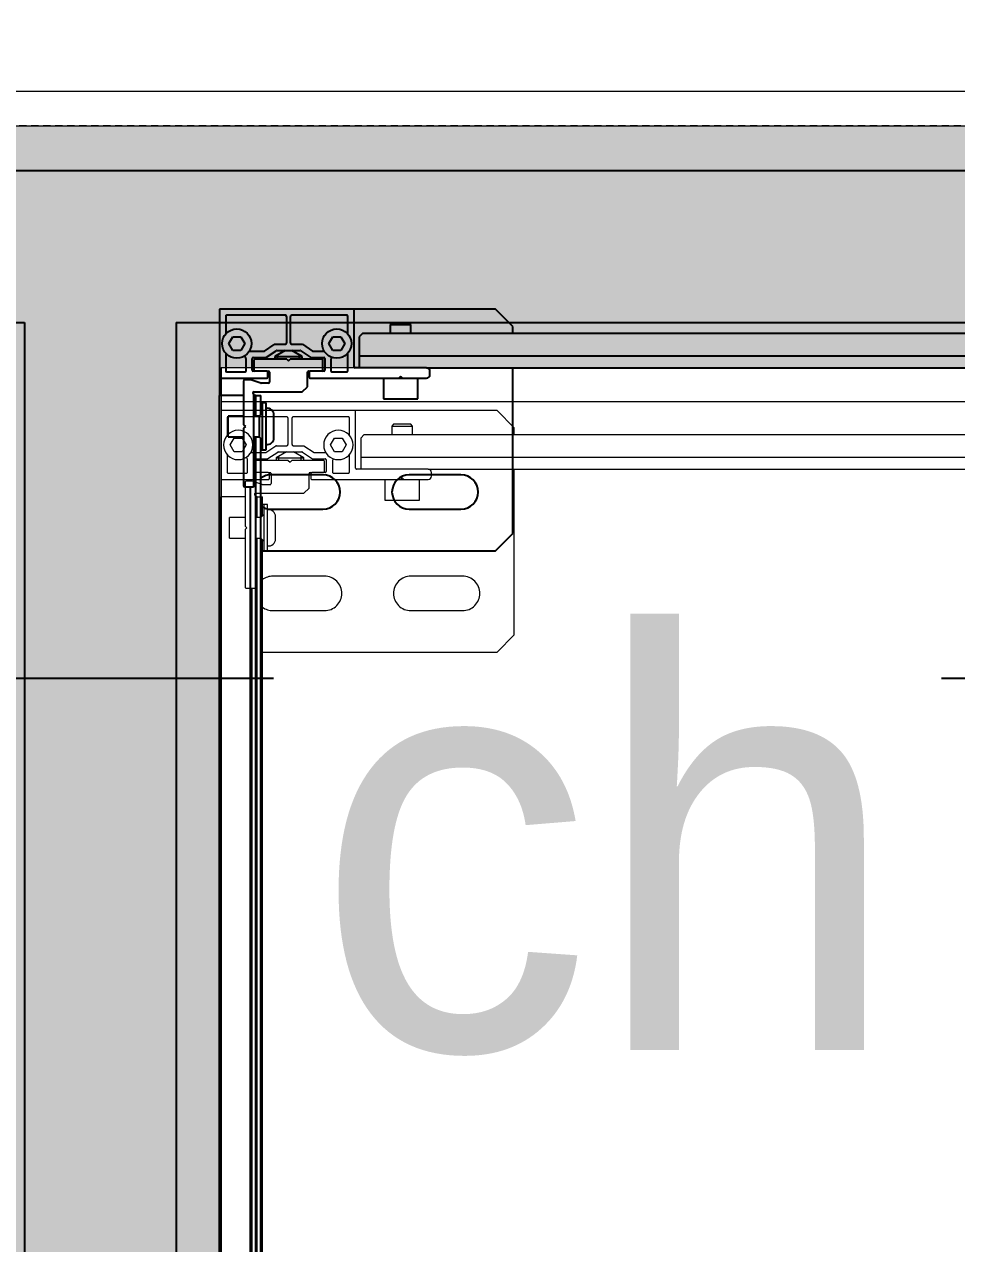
# Model space of a CAD drawing. Header units: centimetres. Extents: x 1724 to 19617, y -6503 to 8072.
# Drawn here: x 5246.38 to 5273.4, y 4363.06 to 4398.39 of the extents above; entities that cross this region are included whole.
import ezdxf

# ---------------------------------------------------------------- set-up
doc = ezdxf.new("R2010")
doc.units = ezdxf.units.CM
doc.linetypes.add('Style de ligne -11', pattern=[0.347222, 0.20828, -0.138942])
doc.linetypes.add('Style de ligne -19', pattern=[0.166667, 0.055556, -0.111111])
for name, color, linetype, lineweight in [('B amÈnagement intÈrieur', 7, 'Continuous', 5), ('F REMPLISSAGE-vert clair-1', 7, 'Continuous', 5), ('F REMPLISSAGE-vert foncÈ', 7, 'Continuous', 5)]:
    doc.layers.add(name, color=color, linetype=linetype, lineweight=lineweight)
for name, color, linetype in [('B aménagement intérieur', 252, 'Continuous'), ('B faience', 252, 'Style de ligne -11'), ('B Général', 252, 'Continuous'), ('C ANNOTATIONS-prestations', 252, 'Continuous'), ('D SURFACES-shab', 252, 'Continuous'), ('F REMPLISSAGE-vert clair', 252, 'Continuous'), ('F REMPLISSAGE-vert foncé', 252, 'Continuous'), ('MTI900_Alu', 252, 'Continuous'), ('prlm-CHAUFF', 30, 'Continuous'), ('prlm-ELEC-CFO', 1, 'Continuous'), ('prlm-VMC', 93, 'Continuous')]:
    doc.layers.add(name, color=color, linetype=linetype)
doc.layers.get('prlm-CHAUFF').off()
doc.styles.add('prlm-elec-cfo', font='comic.ttf', dxfattribs={"height": 12})

# ---------------------------------------------------------------- blocks, each defined once
blk = doc.blocks.new('A n0.MTI900_Alu_390')
at = {"layer": 'MTI900_Alu', "color": 1, "linetype": 'Continuous'}
for p, q in [((-4.225, 0), (4.225, 0)), ((4.278, 0), (4.225, 0)), ((4.225, -0.07), (4.225, 0)), ((4.472, 0), (4.278, 0)), ((4.475, 0), (4.472, 0)), ((4.475, -0.003), (4.475, 0)), ((4.105, -0.025), (4.165, -0.025)), ((4.105, -0.025), (4.105, -0.07)), ((4.165, -0.07), (4.165, -0.025)), ((4.275, -0.003), (4.275, -0.137)), ((4.293, -0.021), (4.293, -0.074)), ((4.3467, -0.018), (4.296, -0.018)), ((4.355, -0.0385), (4.375, -0.0269)), ((4.375, -0.0269), (4.395, -0.0385)), ((4.454, -0.018), (4.4033, -0.018)), ((4.457, -0.191), (4.457, -0.021)), ((4.475, -0.387), (4.475, -0.003)), ((4.13, -0.07), (3.963, -0.07)), ((4.135, -0.075), (4.13, -0.07)), ((4.14, -0.07), (4.135, -0.075)), ((4.267, -0.07), (4.14, -0.07)), ((4.355, -0.0615), (4.355, -0.0385)), ((4.375, -0.0731), (4.355, -0.0615)), ((4.395, -0.0615), (4.375, -0.0731)), ((4.395, -0.0385), (4.395, -0.0615)), ((-4.105, -0.105), (4.105, -0.105)), ((-3.96, -0.09), (3.96, -0.09)), ((3.96, -0.073), (3.96, -0.097)), ((3.963, -0.1), (4.229, -0.1)), ((4.105, -0.1), (4.105, -0.115)), ((4.165, -0.115), (4.165, -0.1)), ((4.165, -0.105), (4.225, -0.105)), ((4.225, -0.105), (4.225, -0.1)), ((4.225, -0.105), (4.225, -0.12)), ((4.235, -0.1), (4.235, -0.24)), ((4.2602, -0.1195), (4.2698, -0.0905)), ((4.27, -0.0895), (4.27, -0.073)), ((4.295, -0.137), (4.295, -0.098)), ((4.296, -0.077), (4.3306, -0.077)), ((4.298, -0.095), (4.332, -0.095)), ((4.327, -0.1), (4.298, -0.1)), ((4.33, -0.195), (4.33, -0.103)), ((4.335, -0.098), (4.335, -0.1341)), ((4.353, -0.0864), (4.353, -0.1286)), ((-4.1, -0.12), (4.1, -0.12)), ((3.775, -0.12), (3.775, -0.8)), ((4.067, -0.12), (4.067, -0.125)), ((4.067, -0.125), (4.203, -0.125)), ((4.067, -0.125), (4.067, -0.135)), ((4.067, -0.135), (4.203, -0.135)), ((4.105, -0.115), (4.095, -0.125)), ((4.165, -0.115), (4.105, -0.115)), ((4.175, -0.125), (4.165, -0.115)), ((4.17, -0.12), (4.225, -0.12)), ((4.203, -0.125), (4.203, -0.12)), ((4.203, -0.135), (4.203, -0.125)), ((4.26, -0.142), (4.26, -0.1205)), ((4.278, -0.14), (4.292, -0.14)), ((4.295, -0.137), (4.295, -0.142)), ((4.3355, -0.1358), (4.3545, -0.1642)), ((4.3535, -0.1303), (4.3725, -0.1588)), ((3.895, -0.15), (3.895, -0.3)), ((3.995, -0.3), (3.995, -0.15)), ((4.1025, -0.158), (4.1675, -0.158)), ((4.292, -0.145), (4.263, -0.145)), ((4.3377, -0.16), (4.33, -0.16)), ((4.33, -0.1677), (4.3421, -0.1677)), ((4.3377, -0.16), (4.3377, -0.24)), ((4.355, -0.19), (4.3377, -0.16)), ((4.355, -0.1659), (4.355, -0.2341)), ((4.373, -0.1605), (4.373, -0.191)), ((4.33, -0.195), (4.325, -0.2)), ((4.325, -0.2), (4.33, -0.205)), ((4.33, -0.297), (4.33, -0.205)), ((4.3377, -0.24), (4.355, -0.21)), ((4.373, -0.209), (4.373, -0.2404)), ((4.454, -0.194), (4.376, -0.194)), ((4.376, -0.206), (4.454, -0.206)), ((4.457, -0.369), (4.457, -0.209)), ((4.235, -0.24), (4.25, -0.255)), ((4.33, -0.2323), (4.3421, -0.2323)), ((4.33, -0.24), (4.3377, -0.24)), ((4.3545, -0.2358), (4.335, -0.265)), ((4.373, -0.2404), (4.3535, -0.2697)), ((4.25, -0.255), (4.292, -0.255)), ((4.275, -0.263), (4.275, -0.52)), ((4.292, -0.26), (4.278, -0.26)), ((4.295, -0.258), (4.295, -0.263)), ((4.295, -0.302), (4.295, -0.263)), ((4.335, -0.265), (4.335, -0.302)), ((4.353, -0.2714), (4.353, -0.3036)), ((4.298, -0.3), (4.327, -0.3)), ((4.332, -0.305), (4.298, -0.305)), ((4.355, -0.3285), (4.375, -0.3169)), ((4.375, -0.3169), (4.395, -0.3285)), ((4.293, -0.326), (4.293, -0.369)), ((4.328, -0.323), (4.296, -0.323)), ((4.355, -0.3515), (4.355, -0.3285)), ((4.375, -0.3631), (4.355, -0.3515)), ((4.395, -0.3515), (4.375, -0.3631)), ((4.395, -0.3285), (4.395, -0.3515)), ((4.296, -0.372), (4.3467, -0.372)), ((4.4033, -0.372), (4.454, -0.372)), ((4.475, -0.8), (4.475, -0.387)), ((4.305, -0.6), (4.305, -0.393)), ((4.34, -0.405), (4.305, -0.405)), ((4.308, -0.39), (4.472, -0.39)), ((4.34, -0.405), (4.34, -3.475)), ((4.395, -0.405), (4.34, -0.405)), ((4.405, -0.415), (4.395, -0.405)), ((4.405, -0.415), (4.405, -3.465)), ((4.215, -0.475), (4.215, -0.575)), ((4.275, -0.475), (4.215, -0.475)), ((4.275, -0.52), (4.2779, -0.5229)), ((4.275, -0.52), (4.275, -0.53)), ((4.2779, -0.5271), (4.275, -0.53)), ((4.43, -0.495), (4.405, -0.495)), ((4.43, -0.495), (4.43, -0.555)), ((4.435, -0.5), (4.43, -0.495)), ((4.435, -0.55), (4.435, -0.5)), ((3.895, -0.55), (3.895, -0.7)), ((3.995, -0.7), (3.995, -0.55)), ((4.275, -0.53), (4.275, -0.6)), ((4.405, -0.555), (4.43, -0.555)), ((4.43, -0.555), (4.435, -0.55)), ((4.215, -0.575), (4.275, -0.575)), ((4.305, -0.6), (4.305, -3.277)), ((4.285, -0.61), (4.295, -0.61)), ((3.775, -0.8), (3.825, -0.85)), ((4.425, -0.85), (4.475, -0.8)), ((3.825, -0.85), (4.305, -0.85)), ((4.405, -0.85), (4.425, -0.85))]:
    blk.add_line(p, q, dxfattribs=at)
for centre in [(4.375, -0.05), (4.375, -0.34)]:
    blk.add_circle(centre, 0.0425, dxfattribs=at)
for centre, radius, start, end in [((4.278, -0.003), 0.003, 90, 180), ((4.472, -0.003), 0.003, 0, 90), ((4.296, -0.021), 0.003, 90, 180), ((4.3467, -0.021), 0.003, 84.5182, 90), ((4.4033, -0.021), 0.003, 90, 95.4818), ((4.454, -0.021), 0.003, 0, 90), ((3.963, -0.073), 0.003, 90, 180), ((4.267, -0.073), 0.003, 0, 90), ((3.963, -0.097), 0.003, 180, 270), ((4.232, -0.1), 0.003, 0, 180), ((4.267, -0.0895), 0.003, 341.5651, 0), ((4.296, -0.074), 0.003, 180, 270), ((4.298, -0.098), 0.003, 90, 180), ((4.298, -0.103), 0.003, 90, 180), ((4.327, -0.103), 0.003, 0, 90), ((4.3306, -0.067), 0.01, 270, 326.3475), ((4.332, -0.098), 0.003, 0, 90), ((3.945, -0.15), 0.05, 143.1301, 180), ((3.945, -0.15), 0.05, 0, 36.8699), ((4.1025, -0.138), 0.02, 171.3731, 270), ((4.1025, -0.133), 0.02, 185.7392, 187.1808), ((4.1675, -0.138), 0.02, 270, 8.6269), ((4.1675, -0.133), 0.02, 352.8192, 354.2608), ((4.263, -0.1205), 0.003, 161.5651, 180), ((4.278, -0.137), 0.003, 180, 270), ((4.292, -0.137), 0.003, 270, 0), ((4.338, -0.1341), 0.003, 180, 213.6901), ((4.356, -0.1286), 0.003, 180, 213.6901), ((4.263, -0.142), 0.003, 180, 270), ((4.292, -0.142), 0.003, 270, 0), ((4.352, -0.1659), 0.003, 0, 33.6901), ((4.37, -0.1605), 0.003, 0, 33.6901), ((4.376, -0.191), 0.003, 180, 270), ((4.376, -0.209), 0.003, 90, 180), ((4.454, -0.191), 0.003, 270, 0), ((4.454, -0.209), 0.003, 0, 90), ((4.352, -0.2341), 0.003, 326.3099, 0), ((4.278, -0.263), 0.003, 90, 180), ((4.292, -0.258), 0.003, 0, 90), ((4.292, -0.263), 0.003, 0, 90), ((4.356, -0.2714), 0.003, 146.3099, 180), ((3.945, -0.3), 0.05, 180, 0), ((4.298, -0.297), 0.003, 180, 270), ((4.298, -0.302), 0.003, 180, 270), ((4.327, -0.297), 0.003, 270, 0), ((4.332, -0.302), 0.003, 270, 0), ((4.296, -0.326), 0.003, 90, 180), ((4.328, -0.333), 0.01, 46.149, 90), ((4.296, -0.369), 0.003, 180, 270), ((4.3467, -0.369), 0.003, 270, 275.4818), ((4.4033, -0.369), 0.003, 264.5182, 270), ((4.454, -0.369), 0.003, 270, 0), ((4.472, -0.387), 0.003, 270, 0), ((4.308, -0.393), 0.003, 90, 180), ((3.945, -0.55), 0.05, 0, 180), ((4.2758, -0.525), 0.003, 315, 45), ((4.285, -0.6), 0.01, 180, 270), ((4.295, -0.6), 0.01, 270, 0), ((3.945, -0.7), 0.05, 180, 0)]:
    blk.add_arc(centre, radius, start, end, dxfattribs=at)
blk = doc.blocks.new('G 100_80')
at = {"layer": 'B Général', "color": 7, "linetype": 'Continuous', "lineweight": 5, "flags": 128}
blk.add_lwpolyline([(9.5, -45), (9.5, 45), (48.52, 45), (48.52, -45)], close=True, dxfattribs=at)
at = {"layer": 'C ANNOTATIONS-prestations', "lineweight": 5}
for p, q in [((9.5, 42.25), (9.5, -42.25)), ((10.55, 41.05), (10.55, -41.05)), ((10.7, 41), (10.7, -41)), ((10.4, 39.6), (10.4, -39.6)), ((10.7, -37.75), (17.5, -37.75)), ((17.5, -37.75), (18, -38.25)), ((18, -38.25), (18, -43.05)), ((11, -38.95), (12.5, -38.95)), ((15, -38.95), (16.5, -38.95)), ((10.2, -41.3), (10.2, -39.63)), ((10.23, -39.6), (10.47, -39.6)), ((10.5, -39.63), (10.5, -42.29)), ((12.5, -39.95), (11, -39.95)), ((16.5, -39.95), (15, -39.95)), ((10.65, -41.05), (10.75, -40.95)), ((10.7, -40.67), (10.75, -40.67)), ((10.75, -40.67), (10.75, -42.03)), ((10.75, -40.67), (10.85, -40.67)), ((10.85, -40.67), (10.85, -42.03)), ((9.75, -41.05), (9.75, -41.65)), ((9.75, -41.05), (10.2, -41.05)), ((10.25, -41.35), (10.2, -41.3)), ((10.5, -41.05), (10.65, -41.05)), ((10.65, -41.65), (10.65, -41.05)), ((11.08, -41.025), (11.08, -41.675)), ((10.2, -41.65), (9.75, -41.65)), ((10.2, -41.4), (10.25, -41.35)), ((10.2, -42.67), (10.2, -41.4)), ((10.65, -41.65), (10.5, -41.65)), ((10.55, -41.65), (10.55, -42.25)), ((10.75, -41.75), (10.65, -41.65)), ((10.7, -41.7), (10.7, -42.25)), ((10.75, -42.03), (10.7, -42.03)), ((10.85, -42.03), (10.75, -42.03)), ((9.5, -42.78), (9.5, -42.25)), ((10.2, -42.25), (9.5, -42.25)), ((10.55, -42.25), (10.5, -42.25)), ((10.5, -42.35), (11.9, -42.35)), ((10.55, -42.25), (10.7, -42.25)), ((11.9, -42.35), (12.05, -42.5)), ((14.25, -42.15), (15.25, -42.15)), ((14.25, -42.75), (14.25, -42.15)), ((15.25, -42.15), (15.25, -42.75)), ((10.395, -42.7), (10.23, -42.7)), ((10.695, -42.601), (10.405, -42.698)), ((10.92, -42.6), (10.705, -42.6)), ((10.95, -42.92), (10.95, -42.63)), ((12.05, -42.5), (12.05, -42.92)), ((9.5, -44.72), (9.5, -42.78)), ((9.53, -42.75), (10.87, -42.75)), ((9.68, -43.467), (9.68, -42.96)), ((9.71, -42.93), (10.24, -42.93)), ((10.27, -42.96), (10.27, -43.306)), ((10.45, -42.98), (10.45, -43.32)), ((10.87, -42.95), (10.48, -42.95)), ((10.5, -43.27), (10.5, -42.98)), ((10.87, -42.95), (10.92, -42.95)), ((10.9, -42.78), (10.9, -42.92)), ((12.08, -42.95), (12.13, -42.95)), ((12.1, -42.92), (12.1, -42.78)), ((12.13, -42.75), (14.7, -42.75)), ((12.52, -42.95), (12.13, -42.95)), ((12.5, -42.98), (12.5, -43.27)), ((12.55, -43.32), (12.55, -42.98)), ((12.73, -43.28), (12.73, -42.96)), ((12.76, -42.93), (13.19, -42.93)), ((13.22, -42.96), (13.22, -43.467)), ((13.4, -43.08), (13.4, -44.72)), ((15.5, -43.05), (13.43, -43.05)), ((13.55, -43.4), (13.55, -43.05)), ((14.7, -42.75), (14.729, -42.779)), ((14.7, -42.75), (14.8, -42.75)), ((14.771, -42.779), (14.8, -42.75)), ((14.8, -42.75), (15.5, -42.75)), ((15.5, -43.05), (42.27, -43.05)), ((15.6, -42.85), (15.6, -42.95)), ((10.48, -43.35), (10.841, -43.35)), ((11.45, -43.3), (10.53, -43.3)), ((10.858, -43.355), (11.142, -43.545)), ((11.1, -43.377), (11.1, -43.3)), ((11.1, -43.377), (11.9, -43.377)), ((11.4, -43.55), (11.1, -43.377)), ((11.177, -43.3), (11.177, -43.421)), ((11.45, -43.3), (11.5, -43.25)), ((11.5, -43.25), (11.55, -43.3)), ((12.47, -43.3), (11.55, -43.3)), ((11.9, -43.377), (11.6, -43.55)), ((11.823, -43.3), (11.823, -43.421)), ((11.858, -43.545), (12.15, -43.35)), ((11.9, -43.3), (11.9, -43.377)), ((12.15, -43.35), (12.52, -43.35)), ((13.55, -43.4), (44.25, -43.4)), ((13.55, -43.95), (13.55, -43.4)), ((9.885, -43.55), (9.769, -43.75)), ((9.769, -43.75), (9.885, -43.95)), ((10.115, -43.55), (9.885, -43.55)), ((10.231, -43.75), (10.115, -43.55)), ((10.115, -43.95), (10.231, -43.75)), ((10.364, -43.53), (10.786, -43.53)), ((10.803, -43.535), (11.088, -43.725)), ((11.105, -43.73), (11.41, -43.73)), ((11.159, -43.55), (11.841, -43.55)), ((11.44, -44.54), (11.44, -43.76)), ((11.56, -43.76), (11.56, -44.54)), ((11.59, -43.73), (11.904, -43.73)), ((11.904, -43.73), (12.197, -43.535)), ((12.214, -43.53), (12.536, -43.53)), ((12.785, -43.55), (12.669, -43.75)), ((12.669, -43.75), (12.785, -43.95)), ((13.015, -43.55), (12.785, -43.55)), ((13.131, -43.75), (13.015, -43.55)), ((13.015, -43.95), (13.131, -43.75)), ((9.68, -44.54), (9.68, -44.033)), ((9.885, -43.95), (10.115, -43.95)), ((12.785, -43.95), (13.015, -43.95)), ((13.22, -44.033), (13.22, -44.54)), ((13.65, -44.05), (13.55, -43.95)), ((13.65, -44.05), (44.15, -44.05)), ((14.45, -44.3), (14.45, -44.05)), ((15.05, -44.05), (15.05, -44.3)), ((18, -44.05), (18, -44.25)), ((14.45, -44.3), (15.05, -44.3)), ((14.5, -44.35), (14.45, -44.3)), ((15, -44.35), (14.5, -44.35)), ((15.05, -44.3), (15, -44.35)), ((18, -44.25), (17.5, -44.75)), ((9.5, -44.75), (9.5, -44.72)), ((9.53, -44.75), (9.5, -44.75)), ((13.37, -44.75), (9.53, -44.75)), ((11.41, -44.57), (9.71, -44.57)), ((13.19, -44.57), (11.59, -44.57)), ((17.5, -44.75), (13.37, -44.75))]:
    blk.add_line(p, q, dxfattribs=at)
at = {"layer": 'C ANNOTATIONS-prestations', "lineweight": 5, "flags": 128}
for points in [[(10.7, -39.05, -0.080612), (10.842, -38.976, -0.080612), (11, -38.95)], [(12.5, -38.95, -0.414214), (13, -39.45, -0.414214), (12.5, -39.95)], [(15, -39.95, -0.414214), (14.5, -39.45, -0.414214), (15, -38.95)], [(16.5, -38.95, -0.414214), (17, -39.45, -0.414214), (16.5, -39.95)], [(10.2, -39.63, -0.198912), (10.209, -39.609, -0.198912), (10.23, -39.6)], [(10.47, -39.6, -0.198912), (10.491, -39.609, -0.198912), (10.5, -39.63)], [(11, -39.95, -0.080612), (10.842, -39.924, -0.080612), (10.7, -39.85)], [(10.85, -40.827, -0.218554), (11.01, -40.873, -0.218554), (11.08, -41.025)], [(10.85, -40.826, -0.003145), (10.853, -40.826, -0.003145), (10.855, -40.826)], [(11.08, -41.675, -0.218554), (11.01, -41.827, -0.218554), (10.85, -41.873)], [(10.855, -41.873, -0.003145), (10.853, -41.874, -0.003145), (10.85, -41.874)], [(10.5, -42.35, -0.414214), (10.47, -42.32, -0.414214), (10.5, -42.29)], [(10.23, -42.7, -0.198912), (10.209, -42.691, -0.198912), (10.2, -42.67)], [(10.405, -42.698, -0.040241), (10.4, -42.7, -0.040241), (10.395, -42.7)], [(10.695, -42.601, -0.040241), (10.7, -42.6, -0.040241), (10.705, -42.6)], [(10.92, -42.6, -0.198912), (10.941, -42.609, -0.198912), (10.95, -42.63)], [(9.5, -42.78, -0.198912), (9.509, -42.759, -0.198912), (9.53, -42.75)], [(9.68, -42.96, -0.198912), (9.689, -42.939, -0.198912), (9.71, -42.93)], [(10.24, -42.93, -0.198912), (10.261, -42.939, -0.198912), (10.27, -42.96)], [(10.45, -42.98, -0.198912), (10.459, -42.959, -0.198912), (10.48, -42.95)], [(10.5, -42.98, -0.198912), (10.509, -42.959, -0.198912), (10.53, -42.95)], [(10.87, -42.75, -0.198912), (10.891, -42.759, -0.198912), (10.9, -42.78)], [(10.9, -42.92, -0.198912), (10.891, -42.941, -0.198912), (10.87, -42.95)], [(10.95, -42.92, -0.198912), (10.941, -42.941, -0.198912), (10.92, -42.95)], [(12.08, -42.95, -0.198912), (12.059, -42.941, -0.198912), (12.05, -42.92)], [(12.1, -42.78, -0.198912), (12.109, -42.759, -0.198912), (12.13, -42.75)], [(12.13, -42.95, -0.198912), (12.109, -42.941, -0.198912), (12.1, -42.92)], [(12.47, -42.95, -0.198912), (12.491, -42.959, -0.198912), (12.5, -42.98)], [(12.52, -42.95, -0.198912), (12.541, -42.959, -0.198912), (12.55, -42.98)], [(12.73, -42.96, -0.198912), (12.739, -42.939, -0.198912), (12.76, -42.93)], [(13.19, -42.93, -0.198912), (13.211, -42.939, -0.198912), (13.22, -42.96)], [(13.4, -43.08, -0.198912), (13.409, -43.059, -0.198912), (13.43, -43.05)], [(14.771, -42.779, -0.198912), (14.75, -42.787, -0.198912), (14.729, -42.779)], [(15.5, -42.75, -0.198912), (15.571, -42.779, -0.198912), (15.6, -42.85)], [(15.6, -42.95, -0.198912), (15.571, -43.021, -0.198912), (15.5, -43.05)], [(10.27, -43.306, -0.123554), (10.258, -43.354, -0.123554), (10.225, -43.39)], [(10.48, -43.35, -0.198912), (10.459, -43.341, -0.198912), (10.45, -43.32)], [(10.53, -43.3, -0.198912), (10.509, -43.291, -0.198912), (10.5, -43.27)], [(10.841, -43.35, -0.073633), (10.85, -43.351, -0.073633), (10.858, -43.355)], [(12.5, -43.27, -0.198912), (12.491, -43.291, -0.198912), (12.47, -43.3)], [(12.55, -43.32, -0.198912), (12.541, -43.341, -0.198912), (12.52, -43.35)], [(12.758, -43.349, -0.095961), (12.737, -43.317, -0.095961), (12.73, -43.28)], [(9.68, -43.47, -0.01196), (9.68, -43.469, -0.01196), (9.68, -43.467)], [(10.786, -43.53, -0.073633), (10.795, -43.531, -0.073633), (10.803, -43.535)], [(11.105, -43.73, -0.073633), (11.096, -43.729, -0.073633), (11.088, -43.725)], [(11.159, -43.55, -0.073633), (11.15, -43.549, -0.073633), (11.142, -43.545)], [(11.41, -43.73, -0.198912), (11.431, -43.739, -0.198912), (11.44, -43.76)], [(11.56, -43.76, -0.198912), (11.569, -43.739, -0.198912), (11.59, -43.73)], [(11.858, -43.545, -0.073633), (11.85, -43.549, -0.073633), (11.841, -43.55)], [(12.197, -43.535, -0.073633), (12.205, -43.531, -0.073633), (12.214, -43.53)], [(13.22, -43.467, -0.01196), (13.22, -43.469, -0.01196), (13.22, -43.47)], [(9.68, -44.033, -0.01196), (9.68, -44.031, -0.01196), (9.68, -44.03)], [(13.22, -44.03, -0.01196), (13.22, -44.031, -0.01196), (13.22, -44.033)], [(9.53, -44.75, -0.198912), (9.509, -44.741, -0.198912), (9.5, -44.72)], [(9.71, -44.57, -0.198912), (9.689, -44.561, -0.198912), (9.68, -44.54)], [(11.44, -44.54, -0.198912), (11.431, -44.561, -0.198912), (11.41, -44.57)], [(11.59, -44.57, -0.198912), (11.569, -44.561, -0.198912), (11.56, -44.54)], [(13.22, -44.54, -0.198912), (13.211, -44.561, -0.198912), (13.19, -44.57)], [(13.4, -44.72, -0.198912), (13.391, -44.741, -0.198912), (13.37, -44.75)]]:
    blk.add_lwpolyline(points, format="xyb", dxfattribs=at)
at = {"layer": 'C ANNOTATIONS-prestations', "lineweight": 5}
for centre in [(10, -43.75), (12.9, -43.75)]:
    blk.add_circle(centre, 0.425, dxfattribs=at)
blk = doc.blocks.new('Groupe-42-1')
at = {"layer": 'B Général', "color": 252, "linetype": 'Style de ligne -19', "lineweight": 5, "true_color": 0x989898, "flags": 128}
blk.add_lwpolyline([(-40, -40), (-40, 40), (40, 40), (40, -40)], close=True, dxfattribs=at)
blk = doc.blocks.new('Douche pointillée')
at = {"layer": 'B Général', "color": 252, "true_color": 0x989898}
blk.add_blockref('Groupe-42-1', (0, 0), dxfattribs=at)
blk = doc.blocks.new('Baignoire 75_170')
at = {"layer": 'B faience', "lineweight": 18, "flags": 128}
blk.add_lwpolyline([(-85, 38.5), (-85, -37.5), (86, -37.5)], dxfattribs=at)
at = {"layer": 'B Général', "color": 7, "linetype": 'Continuous', "lineweight": 5, "flags": 128}
blk.add_lwpolyline([(-84, -36.5), (-84, 38.5), (86, 38.5), (86, -36.5)], close=True, dxfattribs=at)
at = {"layer": 'B Général', "color": 8, "true_color": 0x767676}
blk.add_blockref('Douche pointillée', (-44, 3.5), dxfattribs=at)

msp = doc.modelspace()

# ---------------------------------------------------------------- hatches: boundary and pattern name
at = {"layer": 'B amÈnagement intÈrieur', "linetype": 'Continuous', "lineweight": 0, "true_color": 0xc0dcc0}
for points in [[(5250.776, 4389.751), (5252.076, 4388.451), (5291.084, 4388.451), (5291.084, 4395.451), (5203.076, 4395.451), (5203.076, 4388.451), (5245.076, 4388.451), (5246.376, 4389.751)], [(5250.776, 4389.751), (5246.376, 4389.751), (5245.076, 4388.451), (5245.076, 4297.451), (5252.076, 4297.451), (5252.076, 4388.451)]]:
    msp.add_hatch(color=9, dxfattribs=at).paths.add_polyline_path(points)

# ---------------------------------------------------------------- linework, layer by layer
at = {"layer": 'B aménagement intérieur', "color": 98, "linetype": 'Continuous', "lineweight": 13, "true_color": 0x004400}
for p, q in [((5203.076, 4395.451), (5291.084, 4395.451)), ((5252.076, 4388.451), (5291.084, 4388.451)), ((5252.076, 4388.451), (5252.076, 4297.451))]:
    msp.add_line(p, q, dxfattribs=at)
at = {"layer": 'D SURFACES-shab', "lineweight": 18, "flags": 128}
msp.add_lwpolyline([(5203.084, 4567.064), (5203.084, 4395.451), (5433.084, 4395.451), (5433.084, 4608.234), (5203.087, 4608.234), (5203.087, 4567.064)], close=True, dxfattribs=at)
at = {"layer": 'F REMPLISSAGE-vert clair'}
for p, q in [((5203.076, 4394.151), (5291.084, 4394.151)), ((5203.076, 4389.751), (5246.376, 4389.751)), ((5246.376, 4389.751), (5246.376, 4297.451)), ((5250.776, 4389.751), (5291.084, 4389.751)), ((5250.776, 4389.751), (5250.776, 4297.451))]:
    msp.add_line(p, q, dxfattribs=at)
at = {"layer": 'F REMPLISSAGE-vert clair-1', "color": 9, "linetype": 'Continuous', "true_color": 0xc0dcc0}
for points in [[(5203.076, 4394.151), (5203.076, 4389.751), (5291.084, 4394.151), (5291.084, 4389.751)], [(5250.776, 4297.451), (5250.776, 4389.751), (5246.376, 4297.451), (5246.376, 4389.751)]]:
    msp.add_solid(points, dxfattribs=at)
at = {"layer": 'F REMPLISSAGE-vert foncÈ', "color": 54, "linetype": 'Continuous', "true_color": 0x99aa00}
for points in [[(5203.076, 4395.451), (5203.076, 4394.151), (5291.084, 4395.451), (5291.084, 4394.151)], [(5245.076, 4388.451), (5246.376, 4389.751), (5203.076, 4388.451), (5203.076, 4389.751)], [(5246.376, 4297.451), (5246.376, 4389.751), (5245.076, 4297.451), (5245.076, 4388.451)], [(5250.776, 4389.751), (5252.076, 4388.451), (5291.084, 4389.751), (5291.084, 4388.451)], [(5252.076, 4297.451), (5252.076, 4388.451), (5250.776, 4297.451), (5250.776, 4389.751)]]:
    msp.add_solid(points, dxfattribs=at)
at = {"layer": 'F REMPLISSAGE-vert foncé', "color": 98, "linetype": 'Continuous', "lineweight": 13, "true_color": 0x004400}
for p, q in [((5203.076, 4395.451), (5291.084, 4395.451)), ((5252.076, 4388.451), (5291.084, 4388.451)), ((5252.076, 4388.451), (5252.076, 4297.451))]:
    msp.add_line(p, q, dxfattribs=at)
at = {"layer": 'F REMPLISSAGE-vert foncé'}
for p, q in [((5203.076, 4394.151), (5291.084, 4394.151)), ((5203.076, 4389.751), (5246.376, 4389.751)), ((5246.376, 4389.751), (5246.376, 4297.451)), ((5250.776, 4389.751), (5291.084, 4389.751)), ((5250.776, 4389.751), (5250.776, 4297.451))]:
    msp.add_line(p, q, dxfattribs=at)
at = {"layer": 'prlm-VMC'}
msp.add_lwpolyline([(5242.959, 4379.442), (5313.614, 4379.442)], dxfattribs=at)

# ---------------------------------------------------------------- block references
at = {"layer": 'B Général', "color": 7, "xscale": -1, "rotation": 270}
msp.add_blockref('Baignoire 75_170', (5240.576, 4480.451), dxfattribs=at)
at = {"layer": 'prlm-CHAUFF', "xscale": 9.999999999999975, "yscale": 9.999999999999975, "zscale": 9.999999999999975, "rotation": 89.99988466022917}
msp.add_blockref('A n0.MTI900_Alu_390', (5252.031, 4345.389), dxfattribs=at)

# ---------------------------------------------------------------- next in the draw order: texts
at = {"layer": 'prlm-ELEC-CFO', "lineweight": 20, "insert": (5263.275, 4374.585), "char_height": 12, "attachment_point": 5, "line_spacing_factor": 0.8, "style": 'prlm-elec-cfo', "bg_fill": 3, "box_fill_scale": 1.1, "bg_fill_color": 256, "bg_fill_transparency": 0}
msp.add_mtext('ch', dxfattribs=at)

# ---------------------------------------------------------------- next in the draw order: block references
at = {"layer": 'B aménagement intérieur', "color": 7, "xscale": -1, "rotation": 180}
msp.add_blockref('G 100_80', (5242.576, 4342.451), dxfattribs=at)

doc.saveas('drawing.dxf')
